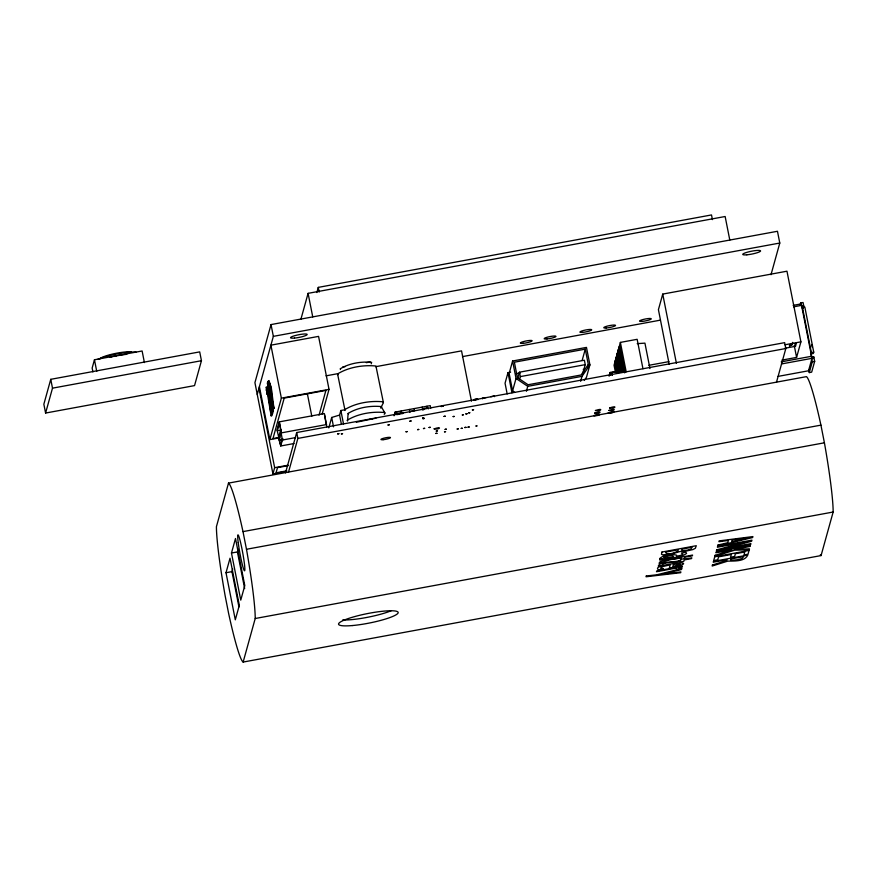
<?xml version="1.0" encoding="UTF-8"?>
<svg xmlns="http://www.w3.org/2000/svg" width="877" height="877" viewBox="0 0 877 877"><rect width="100%" height="100%" fill="white"/><g stroke="black" fill="none" stroke-linecap="round" stroke-linejoin="round"><path stroke-width="1.32" d="M347.533 421.059L348.136 413.418C357.586 407.575 370.16 405.503 381.199 406.577L385.113 413.297L384.214 414.306M50.756 379.324L43.85 404.22L45.593 413.045L194.541 385.606L201.447 360.71L199.704 351.885L50.756 379.324L52.499 388.16L45.593 413.045M144.409 362.574L142.118 350.986L94.453 359.767L92.151 368.066L92.918 371.925M771.004 274.72L779.785 243.039L777.461 231.276L271.026 324.578L254.922 382.646L272.933 473.887L286.34 471.42M228.502 483.117L216.422 526.671A82.043 6.435 79.6 0 0 225.17 595.911L228.645 613.571A82.043 6.435 79.6 0 0 243.148 662.058L821.069 555.579L833.15 512.025A82.043 6.435 79.6 0 0 824.413 442.797L820.927 425.137A82.043 6.435 79.6 0 0 806.434 376.639L228.502 483.117A82.043 6.435 79.6 0 1 242.995 531.615L246.481 549.276A82.043 6.435 79.6 0 1 255.218 618.504L243.148 662.058M257.246 394.42L273.35 336.351L271.026 324.578M273.153 408.616L267.869 381.868C269.228 376.682 272.265 396.031 271.355 398.026L273.153 408.616L273.953 408.474L271.41 388.533L268.998 380.53M268.209 386.297L267.419 382.789L268.581 394.19L272.539 411.521L272.604 409.11A8.792 0.691 79.6 0 0 271.969 404.56L269.392 393.477L269.294 396.503C269.721 393.85 265.83 386.724 269.02 386.121M271.344 389.848L271.552 394.836L269.776 383.37L270.215 384.4M266.86 393.85L266.871 390.32L271.157 415.83L271.947 415.687L272.758 412.782L272.155 409.702L271.355 409.855L270.708 412.168L268.526 396.13L266.235 387.02L266.86 393.85L267.671 393.663L267.474 390.802M226.003 572.725L230.026 558.21L239.322 605.305L235.299 619.82L226.003 572.725L231.966 571.629L232.69 568.998M231.473 553.025L235.496 538.511L244.793 585.595L240.758 600.12L231.473 553.025L237.426 551.929L238.16 549.287M271.157 415.83L271.958 412.924L271.355 409.855M300.899 319.272L308.09 293.346L725.147 216.509L729.796 240.057M279.127 437.919L269.864 439.618L281.364 398.147L270.905 345.165L318.57 336.384L329.028 389.355L322.199 413.988M279.303 421.859L281.473 432.854L326.518 424.556L324.347 413.56L279.303 421.859L277.055 429.96L280.728 445.976L293.981 443.543M316.849 292.545L318.274 287.382L711.51 214.942L712.431 219.612M279.237 439.815L281.21 432.701L280.662 429.916L278.689 437.031L279.237 439.815L283.216 439.081M282.186 439.169L280.563 444.99L279.204 440.407L283.172 439.673M272.933 473.887L274.654 467.671L258.967 388.204M280.728 445.976L282.383 440.035L279.445 422.955L277.285 430.728L281.265 429.993M285.507 472.9L296.7 432.536L784.663 342.644L785.825 348.52L776.441 382.372M288.478 472.275L297.862 438.423L296.7 432.536M319.031 415.216L325.904 390.429L284.203 398.114L272.977 438.555L279.708 437.316M328.798 427.877L331.692 417.463L339.585 415.062L340.857 410.502L344.814 409.778M394.069 415.775L395.088 412.102L430.234 405.634L430.739 408.178M400.318 414.032L397.928 414.47L398.125 413.769M402.894 412.892L402.696 413.593L402.159 412.53L397.391 413.407L397.928 414.47M428.447 408.846L427.91 407.783L423.142 408.66L422.758 410.063L422.177 407.114M423.876 409.022L423.69 409.723L423.142 408.66M486.033 397.588L482.503 398.081L482.569 398.827M490.791 396.7L494.42 395.889L494.485 396.634M510.633 372.155L507.991 372.637L505.053 383.216L507.18 393.97M584.312 380.421L586.461 377.285L589.914 364.843L586.472 347.402L512.596 361.006L509.142 373.459L512.585 390.901L514.711 392.337M512.585 390.901L516.038 378.458L512.596 361.006M517.704 378.415L519.436 372.199L584.378 360.228L585.244 364.646L582.481 374.6M519.612 379.094L520.302 376.606L519.436 372.199M526.375 391.317L527.757 386.34L582.021 376.343L589.914 364.843M582.164 360.348L585.277 349.145L514.371 362.212L517.408 377.57L528.086 384.751L581.111 374.983L588.303 364.503L585.277 349.145M580.64 381.32L582.021 376.343M587.612 366.992L588.303 364.503M609.098 376.189L610.129 372.451L615.468 371.475M621.015 371.366L623.799 370.368L611.883 372.561L612.212 375.433M642.962 368.746L637.151 339.311L620.379 342.403L619.666 345.001L625.005 372.078M624.139 369.162L624.303 368.537M781.889 360.118L796.59 357.41L800.909 341.844L786.965 271.201L662.738 294.091L658.419 309.669L669.206 364.306M800.01 305.339L800.668 302.949L803.058 302.51L803.749 306.04L803.091 308.43M793.159 305.371L801.249 303.88L801.019 304.714L800.668 302.949M801.512 305.963L803.749 306.04M792.687 342.37L792.084 344.529L789.684 344.979L792.238 343.992M802.269 308.276L802.466 307.553L804.845 307.114L813.735 352.148L813.363 353.497L810.984 353.935L811.565 356.873M784.838 348.257L795.483 346.294L796.491 342.633M810.984 353.935L811.357 352.587L802.466 307.553M801.249 303.88L811.992 358.331L808.539 370.774L778.02 376.397M811.411 357.399L813.801 356.95L814.667 361.368L811.674 372.155L809.296 372.593L812.288 361.806L811.762 359.164M813.363 358.507L813.801 356.95M380.771 408.145L383.402 402.576L375.926 366.016C363.133 364.766 348.542 367.167 337.568 373.942L345.045 410.502M266.926 387.064L267.858 388.939M371.223 363.834L371.64 362.344C361.138 361.324 349.178 363.297 340.177 368.844L340.517 369.491M344.628 409.723C355.602 402.949 370.193 400.548 382.997 401.787L383.402 402.576M347.128 420.291C357.871 413.659 372.166 411.313 384.707 412.53M268.844 385.902L269.688 394.222M356.369 422.232L375.926 418.186M598.257 415.325C604.79 412.442 586.264 417.003 597.522 415.512M612.464 412.705C618.998 409.866 600.482 414.361 611.729 412.892M370.116 419.195L372.451 418.603M273.35 336.351L779.785 243.039M52.499 388.16L201.447 360.71M342.71 367.024L345.33 366.542M366.312 362.672L370.237 361.949M267.869 381.868L268.669 381.714M267.54 382.832L268.34 382.69L270.763 394.99C271.3 392.589 269.897 383.096 268.647 384.29L269.447 384.148M326.047 375.838L338.127 373.613M375.685 366.696L461.543 350.877L471.475 401.206M266.104 390.035L266.904 389.892M462.508 356.61L660.151 320.193M266.871 393.817L267.671 393.663M271.355 398.026L272.155 397.873M281.364 398.147L329.028 389.355M793.597 306.829L801.688 305.339M273.328 407.991L274.128 407.849M271.958 412.924L272.758 412.782M516.268 373.668L520.28 372.922M520.302 376.606L585.244 364.646M648.859 365.314L668.888 361.631M615.72 372.341L618.362 371.859M410.217 411.39L414.974 410.502M443.444 405.93L441.021 406.533L443.4 406.084M473.953 400.372L476.332 399.934M784.882 344.793L800.909 341.844M282.383 440.035L295.626 437.59M297.862 438.423L785.825 348.52M811.357 352.587L813.735 352.148M781.21 361.872L811.729 356.248M781.473 363.955L811.992 358.331M812.288 361.806L814.667 361.368M274.654 467.671L288.073 465.194M288.259 465.654L277.494 467.638L276.058 472.824L286.823 470.839M242.995 531.615L820.927 425.137M246.481 549.276L824.413 442.797M255.218 618.504L833.15 512.025M680.958 559.34L684.575 558.583M637.217 343.652L644.935 343.137L649.956 368.548M516.038 378.458L527.757 386.34M381.199 406.577L381.55 407.257M337.568 373.942L337.974 374.731M348.136 413.418L348.487 414.087M272.955 410.677L273.339 411.368L273.405 408.967A8.792 0.691 79.6 0 0 272.769 404.418L270.872 395.209M270.555 394.168L270.182 393.334L269.941 394.507M272.407 407.356L270.587 398.903M270.423 385.233L270.927 387.557M268.143 390.079L269.754 398.629M271.333 398.586L271.596 399.769M811.598 344.54L812.102 347.095M808.769 369.941L809.296 372.593M794.968 343.674L795.483 346.294M794.222 345.417L796.59 357.41M662.738 294.091L676.419 363.396M620.379 342.403L626.189 371.837M624.83 372.692L619.491 345.615L614.887 362.212L616.959 372.67M619.151 346.821L624.271 372.714M619.009 347.336L623.657 370.883M618.888 347.796L623.536 371.344M618.745 348.312L623.13 370.554M618.559 348.947L622.955 371.19M618.417 349.474L622.813 371.705M618.296 349.923L622.429 370.85M618.153 350.438L622.286 371.366M618.033 350.877L622.166 371.804M617.89 351.392L621.76 371.015M617.726 351.984L621.596 371.607M617.583 352.51L621.19 370.818M617.485 352.861L621.091 371.179M617.331 353.387L620.949 371.695M617.178 353.957L620.532 370.96M617.057 354.374L620.423 371.377M616.915 354.9L620.269 371.903M616.772 355.415L619.875 371.114M616.652 355.832L619.754 371.53M616.509 356.347L619.611 372.045M616.334 357.005L619.173 371.399M616.191 357.52L619.03 371.914M616.071 357.926L618.658 371.004M615.928 358.441L618.767 372.835M615.797 358.912L618.384 371.991M615.654 359.438L618.241 372.517M615.533 359.866L617.857 371.629M615.391 360.381L617.715 372.155M615.237 360.962L617.561 372.736M615.095 361.477L617.156 371.947M616.575 371.782L614.777 362.629L614.053 365.216L615.369 371.903M611.883 372.561L612.354 374.917M610.129 372.451L610.655 375.126M583.337 369.272L583.841 371.826M507.991 372.637L511.971 392.797M477.801 399.704C478.25 398.048 473.383 398.947 474.227 400.361M426.946 406.237L427.329 408.2M414.108 408.605L414.492 410.568M409.34 409.482L409.921 412.42M401.184 410.984L401.765 413.922M396.426 411.861L397.007 414.799M395.088 412.102L395.593 414.657M318.274 287.382L319.195 292.063M340.857 410.502L343.499 423.876M339.585 415.062L341.438 424.435M308.09 293.346L312.738 316.893M331.692 417.463L333.534 426.836M325.893 422.539L326.255 424.402M307.345 393.652L311.806 416.246M271.574 396.437L273.953 408.474M259.406 386.647L269.864 439.618M237.426 551.929L244.65 588.555M231.966 571.629L238.939 606.95M94.453 359.767L96.744 371.355M324.49 414.657L325.707 421.618M268.91 391.252L269.382 394.047M270.138 401.227L271.355 410.787M268.252 386.658L268.526 388.763M270.412 405.602L270.741 408.101M326.397 424.325L326.825 426.946M110.042 357.334A23.098 3.661 -11.2 0 1 112.333 356.796M113.495 356.533A23.098 3.661 -11.2 0 1 117.047 355.799M118.231 355.58A23.098 3.661 -11.2 0 1 126.814 354.286M99.803 359.055A16.959 2.697 -11.2 0 1 112.914 353.99A16.959 2.697 -11.2 0 1 131.243 351.885M97.731 359.395A23.098 3.661 -11.2 0 1 135.957 352.083M821.069 555.579A82.043 6.435 79.6 0 1 820.335 554.801M391.153 610.765A30.388 4.824 -11.2 0 1 342.677 619.951M436.275 431.056L437.459 430.826L436.275 431.056M457.169 429.006L458.353 428.776L457.169 429.006M272.1 407.706L272.078 408.43L269.864 396.59L272.1 407.706M468.778 412.903L469.962 412.672L468.822 412.87M646.294 575.981L646.075 576.781L680.662 572.703L680.881 571.914L662.146 574.205L681.561 569.469L681.758 568.033L678.425 567.671L682.251 566.97L682.459 566.213L656.698 570.96L656.489 571.716L674.786 568.351C678.217 568.373 677.263 570.795 681.67 568.614L656.818 574.797L646.294 575.981M659.932 559.329L659.723 560.074C668.011 556.84 679.302 558.967 686.614 553.376L685.814 552.225L681.407 553.036L682.788 554.078L681.045 555.273L676.88 556.204L676.627 555.196C671.727 553.694 663.089 555.031 659.8 558.463L662.672 558.824L659.932 559.329M661.949 552.039L661.477 554.275L662.584 554.845L671.365 554.143L680.212 551.458L685.211 551.282L692.808 549.605L695.34 548.3L696.294 545.713L661.949 552.039M665.632 552.115C666.279 556.215 674.753 552.532 677.724 551.337L678.316 549.78L665.632 552.115M662.201 565.27L658.287 566.038C660.184 560.502 676.956 563.177 680.815 559.855L681.363 557.86C672.659 558.583 664.898 561.137 659.055 563.286C660.94 557.75 677.713 560.425 681.572 557.103L692.578 555.075L692.37 555.832L684.97 557.191L684.411 559.186L691.81 557.827L691.602 558.583L684.203 559.943L683.819 561.335L680.223 561.993L680.607 560.6C677.504 563.012 662.804 561.521 662.201 565.27M663.242 568.91L658.506 569.831C652.313 565.753 676.222 563.352 678.623 562.826C692.962 562.771 672.144 568 669.348 567.912L670.203 564.799L663.22 566.465L660.545 567.989L663.242 568.91M673.525 564.185L672.867 566.564L680.322 564.141L673.525 564.185M682.12 549.079L681.933 550.482L682.744 550.69L687.075 550.197L690.758 549.232L692.172 547.226L682.12 549.079M712.453 564.985L712.168 566.027L727.702 561.137C734.159 560.94 744.726 561.784 747.785 555.064L713.45 561.39L713.231 562.19L726.88 559.669L726.627 560.578L712.453 564.985M714.733 556.785L713.692 560.524L717.748 559.767L718.57 556.829L731.319 554.483L730.563 557.224L734.619 556.467L735.375 553.727L744.792 551.995L743.97 554.944L748.026 554.187L749.068 550.46L714.733 556.785M715.15 555.273L714.865 556.303L734.586 550.186L749.243 549.835L749.506 548.87L734.389 549.331L750.186 546.415L750.405 545.626L716.071 551.951L715.851 552.74L731.736 550.153L715.15 555.273M716.652 549.846L716.41 550.734L750.745 544.409L750.953 543.663L723.766 548.673L751.622 541.262L751.929 540.133L717.594 546.459L717.386 547.204L746.996 541.745L716.652 549.846M717.978 545.055L717.748 545.9L752.641 537.557L752.915 536.571L719.14 540.89L718.91 541.69L728.359 540.462L727.724 542.742L717.978 545.055M732.196 539.969L731.681 541.811L748.125 537.908L732.196 539.969M789.53 345.516L789.377 346.064L791.931 345.078L789.53 345.516M730.684 558.967L731.133 560.381L737.316 559.756L741.986 558.539L743.652 556.588L730.684 558.967M409.888 421.179L411.072 420.971L409.888 421.179M388.029 425.005L389.202 424.808L388.029 425.005M453.113 416.608L454.286 416.411L453.179 416.575M337.689 433.885L338.851 433.698L337.689 433.885M406.029 431.758L407.202 431.572L406.029 431.758M422.714 418L423.887 417.814L422.78 417.967M422.944 418.68L424.106 418.493L422.944 418.68M417.584 429.631L418.746 429.445L417.584 429.631M423.481 428.546L424.643 428.36L423.481 428.546M429.072 427.516L430.234 427.329L429.072 427.516M444.047 416.411L445.209 416.224L444.047 416.411M434.148 428.842C439.355 430.103 442.907 425.827 434.148 428.842M445.132 429.368L446.294 429.182L445.132 429.368M444.475 431.846L445.637 431.659L444.54 431.813M462.3 414.974L463.462 414.788L462.365 414.942M465.895 413.911L467.057 413.714L465.895 413.911M461.203 428.425L462.365 428.228L461.269 428.382M464.821 427.527L465.994 427.34L464.821 427.527M468.022 427.154L469.184 426.967L468.022 427.154M595.439 410.524C600.657 411.784 604.198 407.509 595.439 410.524M594.738 413.045C599.956 414.306 603.508 410.03 594.738 413.045M609.581 407.926C614.788 409.186 618.34 404.911 609.581 407.926M608.923 410.436C614.13 411.686 617.682 407.421 608.923 410.436M663.922 557.114C663.714 559.954 671.683 556.577 673.415 556.84L672.736 555.689L671.245 555.492L663.922 557.114M341.372 433.874L342.523 433.698L341.372 433.874M435.803 433.457L436.954 433.282L435.803 433.457M475.981 426.036L477.132 425.86L476.058 426.003M472.396 409.921L473.547 409.756L472.396 409.921M352.203 625.564A30.388 4.824 -11.2 0 0 398.136 612.848A30.388 4.824 -11.2 0 0 354.692 616.586A30.388 4.824 -11.2 0 0 352.203 625.564M238.215 542.6A18.231 1.425 79.6 0 0 244.431 570.752A18.231 1.425 79.6 0 0 241.219 545.319A18.231 1.425 79.6 0 0 238.215 542.6M746.864 254.812A9.066 1.436 -11.2 0 0 760.567 251.008A9.066 1.436 -11.2 0 0 747.61 252.127A9.066 1.436 -11.2 0 0 746.864 254.812M294.497 338.083A8.452 1.337 -11.2 0 0 307.169 334.521A8.452 1.337 -11.2 0 0 294.946 335.628A8.452 1.337 -11.2 0 0 294.497 338.083M547.018 338.95A6.051 0.965 -11.2 0 0 555.996 336.395A6.051 0.965 -11.2 0 0 547.149 337.228A6.051 0.965 -11.2 0 0 547.018 338.95M523.361 343.324A6.051 0.965 -11.2 0 0 532.153 340.747A6.051 0.965 -11.2 0 0 523.141 341.668A6.051 0.965 -11.2 0 0 523.361 343.324M641.865 321.42A6.051 0.965 -11.2 0 0 651.282 318.932A6.051 0.965 -11.2 0 0 642.994 319.524A6.051 0.965 -11.2 0 0 641.865 321.42M582.427 332.394A6.051 0.965 -11.2 0 0 591.723 329.873A6.051 0.965 -11.2 0 0 583.249 330.541A6.051 0.965 -11.2 0 0 582.427 332.394M606.128 328.009A6.051 0.965 -11.2 0 0 615.533 325.52A6.051 0.965 -11.2 0 0 607.235 326.112A6.051 0.965 -11.2 0 0 606.128 328.009M383.117 439.695A4.856 0.767 -11.2 0 0 390.473 437.667A4.856 0.767 -11.2 0 0 383.523 438.259A4.856 0.767 -11.2 0 0 383.117 439.695"/></g></svg>
